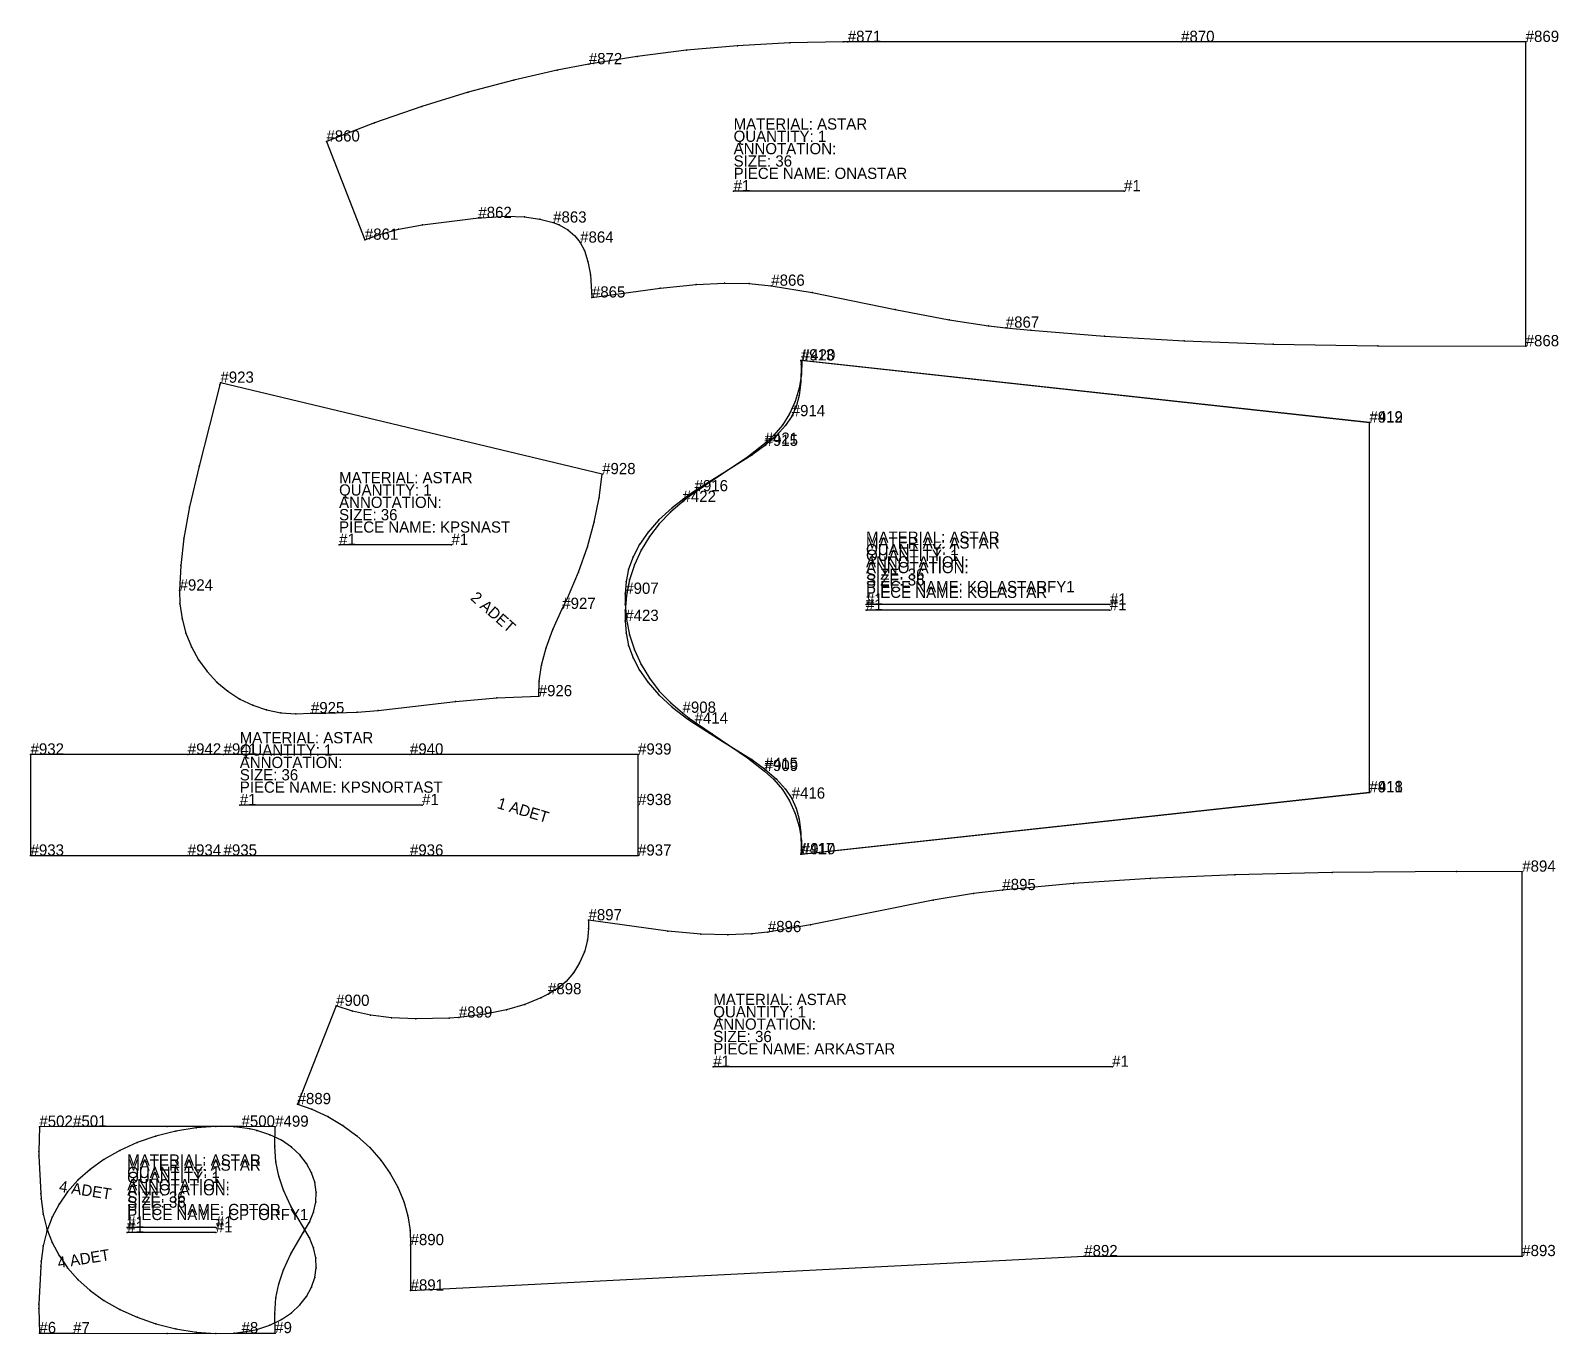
# Model space of a CAD drawing. Header units: millimetres. Extents: x 0 to 4267, y -1839 to 10.
# Drawn here: x 2906 to 4267, y -1427 to -266 of the extents above; entities that cross this region are included whole.
import ezdxf

# ---------------------------------------------------------------- set-up
doc = ezdxf.new("R2010")
doc.units = ezdxf.units.MM

# ---------------------------------------------------------------- blocks, each defined once
blk = doc.blocks.new('1')
at = {"layer": '1'}
blk.add_lwpolyline([(3124.311, -1242.843), (3094.307, -1242.732), (3027.948, -1242.562), (2944.314, -1242.74), (2914.314, -1242.843), (2913.65, -1264.805), (2913.88, -1268.661), (2915.576, -1302.295), (2915.829, -1306.992), (2917.61, -1320.747), (2920.878, -1333.738), (2925.599, -1346.024), (2931.773, -1357.636), (2939.431, -1368.617), (2948.634, -1378.972), (2959.414, -1388.642), (2971.791, -1397.546), (2985.788, -1405.593), (3001.269, -1412.607), (3018.063, -1418.431), (3035.786, -1422.869), (3053.804, -1425.742), (3071.387, -1426.967), (3087.641, -1426.569), (3101.818, -1424.736), (3107.914, -1423.38), (3119.427, -1419.621), (3129.757, -1414.617), (3138.748, -1408.545), (3146.293, -1401.582), (3152.298, -1393.93), (3156.722, -1385.779), (3159.563, -1377.267), (3160.813, -1368.528), (3160.471, -1359.632), (3158.503, -1350.651), (3154.853, -1341.65), (3149.429, -1332.673), (3138.347, -1313.492), (3131.731, -1299.337), (3127.534, -1286.819), (3124.989, -1274.196), (3123.878, -1260.103), (3124.311, -1242.843)], close=True, dxfattribs=at)
at = {"layer": '2'}
for p in [(2914.314, -1242.843), (2944.314, -1242.74), (3094.307, -1242.732), (3124.311, -1242.843), (3124.311, -1242.843), (2992.515, -1332.536), (3071.422, -1332.536)]:
    blk.add_point(p, dxfattribs=at)
at = {"layer": '3'}
for p in [(3027.948, -1242.562), (2913.65, -1264.805), (3123.878, -1260.103), (2913.88, -1268.661), (3124.989, -1274.196), (3127.534, -1286.819), (2915.576, -1302.295), (3131.731, -1299.337), (2915.829, -1306.992), (3138.347, -1313.492), (2917.61, -1320.747), (3149.429, -1332.673), (2920.878, -1333.738), (2925.599, -1346.024), (3154.853, -1341.65), (2931.773, -1357.636), (3158.503, -1350.651), (3160.471, -1359.632), (2939.431, -1368.617), (3160.813, -1368.528), (2948.634, -1378.972), (3156.722, -1385.779), (3159.563, -1377.267), (2959.414, -1388.642), (2971.791, -1397.546), (3152.298, -1393.93), (2985.788, -1405.593), (3001.269, -1412.607), (3129.757, -1414.617), (3138.748, -1408.545), (3146.293, -1401.582), (3018.063, -1418.431), (3035.786, -1422.869), (3053.804, -1425.742), (3071.387, -1426.967), (3087.641, -1426.569), (3101.818, -1424.736), (3107.914, -1423.38), (3119.427, -1419.621)]:
    blk.add_point(p, dxfattribs=at)
at = {"layer": '4'}
for p in [(2944.314, -1242.74, 10), (3094.307, -1242.732, 10)]:
    blk.add_point(p, dxfattribs=at)
at = {"layer": '7'}
blk.add_line((3071.422, -1332.536), (2992.515, -1332.536), dxfattribs=at)
at = {"layer": '1'}
for s, p in [('QUANTITY: 1', (2992.515, -1288.536)), ('MATERIAL: ASTAR', (2992.515, -1277.536)), ('ANNOTATION: ', (2992.515, -1299.536)), ('SIZE: 36', (2992.515, -1310.536)), ('PIECE NAME: CPTOR', (2992.515, -1321.536))]:
    blk.add_text(s, height=10, dxfattribs=at).set_placement(p)
at = {"layer": '2'}
for s, p in [('#502', (2914.314, -1242.843)), ('#501', (2944.314, -1242.74)), ('#500', (3094.307, -1242.732)), ('#499', (3124.311, -1242.843)), ('#499', (3124.311, -1242.843)), ('#1', (2992.515, -1332.536)), ('#1', (3071.422, -1332.536))]:
    blk.add_text(s, height=10, dxfattribs=at).set_placement(p)
at = {"layer": '8'}
blk.add_text('4 ADET', height=10, rotation=351.002495, dxfattribs=at).set_placement((2931.265, -1300.584))
blk = doc.blocks.new('2')
at = {"layer": '1'}
blk.add_lwpolyline([(2914.314, -1426.687), (2944.314, -1426.79), (3027.948, -1426.968), (3094.307, -1426.798), (3124.311, -1426.687), (3123.878, -1409.427), (3124.989, -1395.334), (3127.534, -1382.711), (3131.731, -1370.193), (3138.347, -1356.038), (3149.429, -1336.857), (3154.853, -1327.88), (3158.503, -1318.879), (3160.471, -1309.898), (3160.813, -1301.002), (3159.563, -1292.263), (3156.722, -1283.751), (3152.298, -1275.6), (3146.293, -1267.948), (3138.748, -1260.985), (3129.757, -1254.913), (3119.427, -1249.909), (3107.914, -1246.15), (3101.818, -1244.794), (3087.641, -1242.961), (3071.387, -1242.563), (3053.804, -1243.788), (3035.786, -1246.661), (3018.063, -1251.099), (3001.269, -1256.923), (2985.788, -1263.937), (2971.791, -1271.984), (2959.414, -1280.888), (2948.634, -1290.558), (2939.431, -1300.913), (2931.773, -1311.894), (2925.599, -1323.506), (2920.878, -1335.792), (2917.61, -1348.783), (2915.829, -1362.538), (2915.576, -1367.235), (2913.88, -1400.869), (2913.65, -1404.725), (2914.314, -1426.687)], close=True, dxfattribs=at)
at = {"layer": '2'}
for p in [(2992.515, -1336.994), (3071.422, -1336.994), (2914.314, -1426.687), (2914.314, -1426.687), (2944.314, -1426.79), (3094.307, -1426.798), (3124.311, -1426.687)]:
    blk.add_point(p, dxfattribs=at)
at = {"layer": '3'}
for p in [(3018.063, -1251.099), (3035.786, -1246.661), (3053.804, -1243.788), (3071.387, -1242.563), (3087.641, -1242.961), (3101.818, -1244.794), (3107.914, -1246.15), (3119.427, -1249.909), (2985.788, -1263.937), (3001.269, -1256.923), (3129.757, -1254.913), (3138.748, -1260.985), (2971.791, -1271.984), (3146.293, -1267.948), (3152.298, -1275.6), (2948.634, -1290.558), (2959.414, -1280.888), (3156.722, -1283.751), (3159.563, -1292.263), (2939.431, -1300.913), (3160.813, -1301.002), (2931.773, -1311.894), (3158.503, -1318.879), (3160.471, -1309.898), (2925.599, -1323.506), (3154.853, -1327.88), (2920.878, -1335.792), (3149.429, -1336.857), (2917.61, -1348.783), (3138.347, -1356.038), (2915.576, -1367.235), (2915.829, -1362.538), (3131.731, -1370.193), (3127.534, -1382.711), (2913.88, -1400.869), (3124.989, -1395.334), (2913.65, -1404.725), (3123.878, -1409.427), (3027.948, -1426.968)]:
    blk.add_point(p, dxfattribs=at)
at = {"layer": '4'}
for p in [(2944.314, -1426.79, 10), (3094.307, -1426.798, 10)]:
    blk.add_point(p, dxfattribs=at)
at = {"layer": '7'}
blk.add_line((3071.422, -1336.994), (2992.515, -1336.994), dxfattribs=at)
at = {"layer": '1'}
for s, p in [('MATERIAL: ASTAR', (2992.515, -1281.994)), ('QUANTITY: 1', (2992.515, -1292.994)), ('ANNOTATION: ', (2992.515, -1303.994)), ('SIZE: 36', (2992.515, -1314.994)), ('PIECE NAME: CPTORFY1', (2992.515, -1325.994))]:
    blk.add_text(s, height=10, dxfattribs=at).set_placement(p)
at = {"layer": '2'}
for s, p in [('#1', (2992.515, -1336.994)), ('#1', (3071.422, -1336.994)), ('#6', (2914.314, -1426.687)), ('#6', (2914.314, -1426.687)), ('#7', (2944.314, -1426.79)), ('#8', (3094.307, -1426.798)), ('#9', (3124.311, -1426.687))]:
    blk.add_text(s, height=10, dxfattribs=at).set_placement(p)
at = {"layer": '8'}
blk.add_text('4 ADET', height=10, rotation=8.997505, dxfattribs=at).set_placement((2931.265, -1368.946))
blk = doc.blocks.new('21')
at = {"layer": '1'}
blk.add_lwpolyline([(3169.923, -365.253), (3204.121, -452.735), (3217.061, -447.925), (3234.135, -443.274), (3255.322, -439.362), (3305.234, -433.369), (3307.643, -433.156), (3329.971, -431.879), (3346.222, -432.369), (3359.836, -434.264), (3371.813, -437.467), (3377.068, -439.576), (3384.923, -444.038), (3391.195, -449.346), (3395.891, -455.329), (3399.614, -462.439), (3402.829, -471.997), (3405.012, -484.095), (3406.363, -504.202), (3467.11, -495.901), (3499.253, -492.512), (3524.4, -491.315), (3546.26, -491.781), (3566.091, -493.735), (3602.61, -499.827), (3676.521, -514.825), (3724.588, -524.043), (3759.476, -529.286), (3774.921, -531.077), (3797.342, -533.288), (3862.666, -538.609), (3933.65, -542.717), (4012.893, -545.606), (4106.243, -547.255), (4237.896, -547.585), (4237.896, -276.545), (3931.047, -276.545), (3634.198, -276.545), (3630.179, -276.55), (3582.5, -277.473), (3535.994, -279.956), (3490.69, -283.958), (3446.567, -289.442), (3403.595, -296.38), (3375.484, -301.789), (3336.873, -310.528), (3296.188, -321.367), (3254.807, -334.065), (3212.735, -348.673), (3169.923, -365.253)], close=True, dxfattribs=at)
at = {"layer": '2'}
for p in [(3634.198, -276.545), (3931.047, -276.545), (4237.896, -276.545), (3403.595, -296.38), (3169.923, -365.253), (3169.923, -365.253), (3532.533, -409.568), (3880.215, -409.568), (3305.234, -433.369), (3371.813, -437.467), (3204.121, -452.735), (3395.891, -455.329), (3566.091, -493.735), (3406.363, -504.202), (3774.921, -531.077), (4237.896, -547.585)]:
    blk.add_point(p, dxfattribs=at)
at = {"layer": '3'}
for p in [(3490.69, -283.958), (3535.994, -279.956), (3582.5, -277.473), (3630.179, -276.55), (3446.567, -289.442), (3336.873, -310.528), (3375.484, -301.789), (3296.188, -321.367), (3254.807, -334.065), (3212.735, -348.673), (3307.643, -433.156), (3329.971, -431.879), (3346.222, -432.369), (3359.836, -434.264), (3217.061, -447.925), (3234.135, -443.274), (3255.322, -439.362), (3377.068, -439.576), (3384.923, -444.038), (3391.195, -449.346), (3399.614, -462.439), (3402.829, -471.997), (3405.012, -484.095), (3467.11, -495.901), (3499.253, -492.512), (3524.4, -491.315), (3546.26, -491.781), (3602.61, -499.827), (3676.521, -514.825), (3724.588, -524.043), (3759.476, -529.286), (3797.342, -533.288), (3862.666, -538.609), (3933.65, -542.717), (4012.893, -545.606), (4106.243, -547.255)]:
    blk.add_point(p, dxfattribs=at)
at = {"layer": '4'}
for p in [(3634.198, -276.545, 10), (3931.047, -276.545, 10), (3403.595, -296.38, 10), (3305.234, -433.369, 10), (3371.813, -437.467, 10), (3395.891, -455.329, 10), (3566.091, -493.735, 10), (3774.921, -531.077, 10)]:
    blk.add_point(p, dxfattribs=at)
at = {"layer": '7'}
blk.add_line((3880.215, -409.568), (3532.533, -409.568), dxfattribs=at)
at = {"layer": '1'}
for s, p in [('MATERIAL: ASTAR', (3532.533, -354.568)), ('ANNOTATION: ', (3532.533, -376.568)), ('QUANTITY: 1', (3532.533, -365.568)), ('SIZE: 36', (3532.533, -387.568)), ('PIECE NAME: ONASTAR', (3532.533, -398.568))]:
    blk.add_text(s, height=10, dxfattribs=at).set_placement(p)
at = {"layer": '2'}
for s, p in [('#871', (3634.198, -276.545)), ('#870', (3931.047, -276.545)), ('#869', (4237.896, -276.545)), ('#872', (3403.595, -296.38)), ('#860', (3169.923, -365.253)), ('#860', (3169.923, -365.253)), ('#1', (3532.533, -409.568)), ('#1', (3880.215, -409.568)), ('#862', (3305.234, -433.369)), ('#863', (3371.813, -437.467)), ('#861', (3204.121, -452.735)), ('#864', (3395.891, -455.329)), ('#866', (3566.091, -493.735)), ('#865', (3406.363, -504.202)), ('#867', (3774.921, -531.077)), ('#868', (4237.896, -547.585))]:
    blk.add_text(s, height=10, dxfattribs=at).set_placement(p)
blk = doc.blocks.new('23')
at = {"layer": '1'}
blk.add_lwpolyline([(3144.265, -1222.734), (3156.849, -1227.135), (3171.028, -1233.683), (3184.534, -1241.679), (3197.088, -1250.957), (3208.427, -1261.301), (3218.373, -1272.506), (3226.791, -1284.351), (3233.615, -1296.663), (3238.827, -1309.298), (3242.429, -1322.161), (3244.434, -1335.192), (3244.845, -1348.327), (3244.845, -1388.75), (3844.76, -1358.162), (4234.845, -1358.092), (4234.845, -1015.644), (4176.27, -1015.578), (4065.668, -1016.376), (3978.994, -1018.451), (3903.539, -1021.761), (3835.188, -1026.291), (3771.851, -1032.037), (3746.226, -1035.212), (3710.099, -1041.138), (3601.001, -1063.117), (3563.03, -1069.497), (3548.601, -1071.09), (3527.295, -1071.993), (3503.226, -1071.304), (3474.05, -1068.674), (3403.304, -1058.972), (3403.438, -1066.138), (3402.297, -1076.794), (3399.586, -1087.173), (3395.405, -1096.925), (3389.905, -1105.759), (3383.268, -1113.443), (3375.675, -1119.824), (3367.269, -1124.825), (3360.958, -1128.008), (3346.581, -1133.897), (3330.233, -1138.78), (3311.221, -1142.672), (3287.854, -1145.634), (3279.255, -1146.048), (3249.628, -1146.7), (3227.748, -1145.757), (3209.304, -1143.474), (3193.074, -1139.936), (3178.492, -1135.181), (3144.265, -1222.734)], close=True, dxfattribs=at)
at = {"layer": '2'}
for p in [(4234.845, -1015.644), (3771.851, -1032.037), (3403.304, -1058.972), (3563.03, -1069.497), (3367.269, -1124.825), (3178.492, -1135.181), (3287.854, -1145.634), (3514.426, -1189.431), (3869.636, -1189.431), (3144.265, -1222.734), (3144.265, -1222.734), (3244.845, -1348.327), (3844.76, -1358.162), (4234.845, -1358.092), (3244.845, -1388.75)]:
    blk.add_point(p, dxfattribs=at)
at = {"layer": '3'}
for p in [(3978.994, -1018.451), (4065.668, -1016.376), (4176.27, -1015.578), (3835.188, -1026.291), (3903.539, -1021.761), (3710.099, -1041.138), (3746.226, -1035.212), (3403.438, -1066.138), (3474.05, -1068.674), (3503.226, -1071.304), (3527.295, -1071.993), (3548.601, -1071.09), (3601.001, -1063.117), (3399.586, -1087.173), (3402.297, -1076.794), (3395.405, -1096.925), (3383.268, -1113.443), (3389.905, -1105.759), (3360.958, -1128.008), (3375.675, -1119.824), (3193.074, -1139.936), (3311.221, -1142.672), (3330.233, -1138.78), (3346.581, -1133.897), (3209.304, -1143.474), (3227.748, -1145.757), (3249.628, -1146.7), (3279.255, -1146.048), (3156.849, -1227.135), (3171.028, -1233.683), (3184.534, -1241.679), (3197.088, -1250.957), (3208.427, -1261.301), (3218.373, -1272.506), (3226.791, -1284.351), (3233.615, -1296.663), (3238.827, -1309.298), (3242.429, -1322.161), (3244.434, -1335.192)]:
    blk.add_point(p, dxfattribs=at)
at = {"layer": '4'}
for p in [(3771.851, -1032.037, 10), (3563.03, -1069.497, 10), (3367.269, -1124.825, 10), (3287.854, -1145.634, 10), (3244.845, -1348.327, 10), (3844.76, -1358.162, 10)]:
    blk.add_point(p, dxfattribs=at)
at = {"layer": '7'}
blk.add_line((3869.636, -1189.431), (3514.426, -1189.431), dxfattribs=at)
at = {"layer": '1'}
for s, p in [('MATERIAL: ASTAR', (3514.426, -1134.431)), ('QUANTITY: 1', (3514.426, -1145.431)), ('ANNOTATION: ', (3514.426, -1156.431)), ('SIZE: 36', (3514.426, -1167.431)), ('PIECE NAME: ARKASTAR', (3514.426, -1178.431))]:
    blk.add_text(s, height=10, dxfattribs=at).set_placement(p)
at = {"layer": '2'}
for s, p in [('#894', (4234.845, -1015.644)), ('#895', (3771.851, -1032.037)), ('#897', (3403.304, -1058.972)), ('#896', (3563.03, -1069.497)), ('#898', (3367.269, -1124.825)), ('#900', (3178.492, -1135.181)), ('#899', (3287.854, -1145.634)), ('#1', (3514.426, -1189.431)), ('#1', (3869.636, -1189.431)), ('#889', (3144.265, -1222.734)), ('#889', (3144.265, -1222.734)), ('#890', (3244.845, -1348.327)), ('#892', (3844.76, -1358.162)), ('#893', (4234.845, -1358.092)), ('#891', (3244.845, -1388.75))]:
    blk.add_text(s, height=10, dxfattribs=at).set_placement(p)
blk = doc.blocks.new('24')
at = {"layer": '1'}
blk.add_lwpolyline([(3436.029, -768.144), (3435.94, -777.215), (3437.139, -790.946), (3439.949, -804.639), (3444.347, -818.09), (3450.275, -831.067), (3457.644, -843.363), (3466.336, -854.764), (3476.186, -865.062), (3487.032, -874.107), (3493.086, -878.859), (3513.286, -892.996), (3544.911, -914.144), (3560.136, -925.964), (3568.463, -933.567), (3575.911, -942.524), (3582.21, -952.621), (3587.215, -963.687), (3590.791, -975.486), (3592.84, -987.758), (3593.3, -1000.18), (4098.757, -945.028), (4098.757, -615.695), (3592.429, -560.262), (3592.594, -563.998), (3592.478, -579.657), (3590.96, -591.565), (3588.201, -601.437), (3584.247, -609.896), (3578.619, -618.346), (3570.762, -627.123), (3560.127, -636.359), (3548.628, -644.642), (3522.423, -661.145), (3497.77, -676.77), (3491.773, -680.778), (3477.833, -691.394), (3466.032, -702.298), (3456.353, -713.317), (3448.722, -724.322), (3442.989, -735.283), (3439.027, -746.202), (3436.726, -757.135), (3436.029, -768.144)], close=True, dxfattribs=at)
at = {"layer": '2'}
for p in [(3592.429, -560.262), (3584.247, -609.896), (4098.757, -615.695), (3560.127, -636.359), (3497.77, -676.77), (3436.029, -768.144), (3436.029, -768.144), (3650.432, -782.77), (3867.586, -782.77), (3487.032, -874.107), (3560.136, -925.964), (4098.757, -945.028), (3593.3, -1000.18)]:
    blk.add_point(p, dxfattribs=at)
at = {"layer": '3'}
for p in [(3592.594, -563.998), (3592.478, -579.657), (3590.96, -591.565), (3588.201, -601.437), (3578.619, -618.346), (3570.762, -627.123), (3548.628, -644.642), (3522.423, -661.145), (3477.833, -691.394), (3491.773, -680.778), (3466.032, -702.298), (3456.353, -713.317), (3448.722, -724.322), (3439.027, -746.202), (3442.989, -735.283), (3436.726, -757.135), (3435.94, -777.215), (3437.139, -790.946), (3439.949, -804.639), (3444.347, -818.09), (3450.275, -831.067), (3457.644, -843.363), (3466.336, -854.764), (3476.186, -865.062), (3493.086, -878.859), (3513.286, -892.996), (3544.911, -914.144), (3568.463, -933.567), (3575.911, -942.524), (3582.21, -952.621), (3587.215, -963.687), (3590.791, -975.486), (3592.84, -987.758)]:
    blk.add_point(p, dxfattribs=at)
at = {"layer": '4'}
for p in [(3584.247, -609.896, 10), (3560.127, -636.359, 10), (3497.77, -676.77, 10), (3436.029, -768.144, 10), (3487.032, -874.107, 10), (3560.136, -925.964, 10)]:
    blk.add_point(p, dxfattribs=at)
at = {"layer": '7'}
blk.add_line((3867.586, -782.77), (3650.432, -782.77), dxfattribs=at)
at = {"layer": '1'}
for s, p in [('MATERIAL: ASTAR', (3650.432, -727.77)), ('QUANTITY: 1', (3650.432, -738.77)), ('ANNOTATION: ', (3650.432, -749.77)), ('SIZE: 36', (3650.432, -760.77)), ('PIECE NAME: KOLASTAR', (3650.432, -771.77))]:
    blk.add_text(s, height=10, dxfattribs=at).set_placement(p)
at = {"layer": '2'}
for s, p in [('#913', (3592.429, -560.262)), ('#914', (3584.247, -609.896)), ('#912', (4098.757, -615.695)), ('#915', (3560.127, -636.359)), ('#916', (3497.77, -676.77)), ('#907', (3436.029, -768.144)), ('#907', (3436.029, -768.144)), ('#1', (3650.432, -782.77)), ('#1', (3867.586, -782.77)), ('#908', (3487.032, -874.107)), ('#909', (3560.136, -925.964)), ('#911', (4098.757, -945.028)), ('#910', (3593.3, -1000.18))]:
    blk.add_text(s, height=10, dxfattribs=at).set_placement(p)
blk = doc.blocks.new('25')
at = {"layer": '1'}
blk.add_lwpolyline([(3497.77, -883.672), (3522.423, -899.297), (3548.628, -915.8), (3560.127, -924.083), (3570.762, -933.319), (3578.619, -942.096), (3584.247, -950.546), (3588.201, -959.005), (3590.96, -968.877), (3592.478, -980.785), (3592.594, -996.444), (3592.429, -1000.18), (4098.757, -944.747), (4098.757, -615.414), (3593.3, -560.262), (3592.84, -572.684), (3590.791, -584.956), (3587.215, -596.755), (3582.21, -607.821), (3575.911, -617.918), (3568.463, -626.875), (3560.136, -634.478), (3544.911, -646.298), (3513.286, -667.446), (3493.086, -681.583), (3487.032, -686.335), (3476.186, -695.38), (3466.336, -705.678), (3457.644, -717.079), (3450.275, -729.375), (3444.347, -742.352), (3439.949, -755.803), (3437.139, -769.496), (3435.94, -783.227), (3436.029, -792.298), (3436.726, -803.307), (3439.027, -814.24), (3442.989, -825.159), (3448.722, -836.12), (3456.353, -847.125), (3466.032, -858.144), (3477.833, -869.048), (3491.773, -879.664), (3497.77, -883.672)], close=True, dxfattribs=at)
at = {"layer": '2'}
for p in [(3593.3, -560.262), (4098.757, -615.414), (3560.136, -634.478), (3487.032, -686.335), (3650.432, -777.672), (3867.586, -777.672), (3436.029, -792.298), (3497.77, -883.672), (3497.77, -883.672), (3560.127, -924.083), (3584.247, -950.546), (4098.757, -944.747), (3592.429, -1000.18)]:
    blk.add_point(p, dxfattribs=at)
at = {"layer": '3'}
for p in [(3590.791, -584.956), (3592.84, -572.684), (3587.215, -596.755), (3582.21, -607.821), (3575.911, -617.918), (3568.463, -626.875), (3544.911, -646.298), (3513.286, -667.446), (3493.086, -681.583), (3466.336, -705.678), (3476.186, -695.38), (3457.644, -717.079), (3450.275, -729.375), (3444.347, -742.352), (3439.949, -755.803), (3437.139, -769.496), (3435.94, -783.227), (3436.726, -803.307), (3439.027, -814.24), (3442.989, -825.159), (3448.722, -836.12), (3456.353, -847.125), (3466.032, -858.144), (3477.833, -869.048), (3491.773, -879.664), (3522.423, -899.297), (3548.628, -915.8), (3570.762, -933.319), (3578.619, -942.096), (3588.201, -959.005), (3590.96, -968.877), (3592.478, -980.785), (3592.594, -996.444)]:
    blk.add_point(p, dxfattribs=at)
at = {"layer": '4'}
for p in [(3560.136, -634.478, 10), (3487.032, -686.335, 10), (3436.029, -792.298, 10), (3497.77, -883.672, 10), (3560.127, -924.083, 10), (3584.247, -950.546, 10)]:
    blk.add_point(p, dxfattribs=at)
at = {"layer": '7'}
blk.add_line((3867.586, -777.672), (3650.432, -777.672), dxfattribs=at)
at = {"layer": '1'}
for s, p in [('MATERIAL: ASTAR', (3650.432, -722.672)), ('ANNOTATION: ', (3650.432, -744.672)), ('QUANTITY: 1', (3650.432, -733.672)), ('SIZE: 36', (3650.432, -755.672)), ('PIECE NAME: KOLASTARFY1', (3650.432, -766.672))]:
    blk.add_text(s, height=10, dxfattribs=at).set_placement(p)
at = {"layer": '2'}
for s, p in [('#420', (3593.3, -560.262)), ('#419', (4098.757, -615.414)), ('#421', (3560.136, -634.478)), ('#422', (3487.032, -686.335)), ('#1', (3650.432, -777.672)), ('#1', (3867.586, -777.672)), ('#423', (3436.029, -792.298)), ('#414', (3497.77, -883.672)), ('#414', (3497.77, -883.672)), ('#415', (3560.127, -924.083)), ('#418', (4098.757, -944.747)), ('#416', (3584.247, -950.546)), ('#417', (3592.429, -1000.18))]:
    blk.add_text(s, height=10, dxfattribs=at).set_placement(p)
blk = doc.blocks.new('26')
at = {"layer": '1'}
blk.add_lwpolyline([(3075.518, -580.115), (3075.081, -581.975), (3056.469, -654.569), (3048.085, -690.576), (3043.063, -718.484), (3040.199, -742.888), (3039.121, -765.216), (3039.501, -776.991), (3041.398, -790.348), (3044.824, -803.209), (3049.711, -815.403), (3055.996, -826.819), (3063.572, -837.294), (3072.333, -846.701), (3082.164, -854.925), (3092.913, -861.847), (3104.445, -867.378), (3116.648, -871.463), (3129.387, -874.037), (3142.586, -875.064), (3156.118, -874.497), (3169.061, -874.574), (3197.347, -873.468), (3216.054, -871.969), (3284.885, -864.16), (3321.783, -860.709), (3358.967, -859.35), (3359.422, -845.955), (3361.536, -831.604), (3365.474, -816.329), (3371.469, -799.849), (3379.942, -781.59), (3384.619, -771.863), (3394.418, -748.921), (3402.349, -726.373), (3408.454, -704.299), (3412.8, -682.699), (3415.451, -661.566), (3075.518, -580.115)], close=True, dxfattribs=at)
at = {"layer": '2'}
for p in [(3075.518, -580.115), (3075.518, -580.115), (3415.451, -661.566), (3181.185, -724.623), (3281.262, -724.623), (3039.121, -765.216), (3379.942, -781.59), (3358.967, -859.35), (3156.118, -874.497)]:
    blk.add_point(p, dxfattribs=at)
at = {"layer": '3'}
for p in [(3075.081, -581.975), (3056.469, -654.569), (3048.085, -690.576), (3412.8, -682.699), (3408.454, -704.299), (3043.063, -718.484), (3402.349, -726.373), (3040.199, -742.888), (3394.418, -748.921), (3384.619, -771.863), (3039.501, -776.991), (3041.398, -790.348), (3371.469, -799.849), (3044.824, -803.209), (3049.711, -815.403), (3365.474, -816.329), (3055.996, -826.819), (3063.572, -837.294), (3361.536, -831.604), (3072.333, -846.701), (3082.164, -854.925), (3359.422, -845.955), (3092.913, -861.847), (3104.445, -867.378), (3284.885, -864.16), (3321.783, -860.709), (3116.648, -871.463), (3129.387, -874.037), (3142.586, -875.064), (3169.061, -874.574), (3197.347, -873.468), (3216.054, -871.969)]:
    blk.add_point(p, dxfattribs=at)
at = {"layer": '4'}
for p in [(3039.121, -765.216, 10), (3379.942, -781.59, 10), (3156.118, -874.497, 10)]:
    blk.add_point(p, dxfattribs=at)
at = {"layer": '7'}
blk.add_line((3281.262, -724.623), (3181.185, -724.623), dxfattribs=at)
at = {"layer": '1'}
for s, p in [('MATERIAL: ASTAR', (3181.185, -669.623)), ('QUANTITY: 1', (3181.185, -680.623)), ('ANNOTATION: ', (3181.185, -691.623)), ('SIZE: 36', (3181.185, -702.623)), ('PIECE NAME: KPSNAST', (3181.185, -713.623))]:
    blk.add_text(s, height=10, dxfattribs=at).set_placement(p)
at = {"layer": '2'}
for s, p in [('#923', (3075.518, -580.115)), ('#923', (3075.518, -580.115)), ('#928', (3415.451, -661.566)), ('#1', (3181.185, -724.623)), ('#1', (3281.262, -724.623)), ('#924', (3039.121, -765.216)), ('#927', (3379.942, -781.59)), ('#926', (3358.967, -859.35)), ('#925', (3156.118, -874.497))]:
    blk.add_text(s, height=10, dxfattribs=at).set_placement(p)
at = {"layer": '8'}
blk.add_text('2 ADET', height=10, rotation=318.81422, dxfattribs=at).set_placement((3297.466, -772.764))
blk = doc.blocks.new('27')
at = {"layer": '1'}
blk.add_lwpolyline([(2906.425, -911.316), (2906.425, -1001.316), (3046.425, -1001.316), (3078.324, -1001.316), (3244.324, -1001.316), (3447.425, -1001.316), (3447.425, -956.316), (3447.425, -911.316), (3244.324, -911.316), (3078.324, -911.316), (3046.425, -911.316), (2906.425, -911.316)], close=True, dxfattribs=at)
at = {"layer": '2'}
for p in [(2906.425, -911.316), (2906.425, -911.316), (3046.425, -911.316), (3078.324, -911.316), (3244.324, -911.316), (3447.425, -911.316), (3092.759, -956.316), (3255.091, -956.316), (3447.425, -956.316), (2906.425, -1001.316), (3046.425, -1001.316), (3078.324, -1001.316), (3244.324, -1001.316), (3447.425, -1001.316)]:
    blk.add_point(p, dxfattribs=at)
at = {"layer": '4'}
for p in [(3046.425, -911.316, 10), (3078.324, -911.316, 10), (3244.324, -911.316, 10), (3447.425, -956.316, 10), (3046.425, -1001.316, 10), (3078.324, -1001.316, 10), (3244.324, -1001.316, 10)]:
    blk.add_point(p, dxfattribs=at)
at = {"layer": '7'}
blk.add_line((3255.091, -956.316), (3092.759, -956.316), dxfattribs=at)
at = {"layer": '1'}
for s, p in [('MATERIAL: ASTAR', (3092.759, -901.316)), ('QUANTITY: 1', (3092.759, -912.316)), ('ANNOTATION: ', (3092.759, -923.316)), ('SIZE: 36', (3092.759, -934.316)), ('PIECE NAME: KPSNORTAST', (3092.759, -945.316))]:
    blk.add_text(s, height=10, dxfattribs=at).set_placement(p)
at = {"layer": '2'}
for s, p in [('#932', (2906.425, -911.316)), ('#932', (2906.425, -911.316)), ('#942', (3046.425, -911.316)), ('#941', (3078.324, -911.316)), ('#940', (3244.324, -911.316)), ('#939', (3447.425, -911.316)), ('#1', (3092.759, -956.316)), ('#1', (3255.091, -956.316)), ('#938', (3447.425, -956.316)), ('#933', (2906.425, -1001.316)), ('#934', (3046.425, -1001.316)), ('#935', (3078.324, -1001.316)), ('#936', (3244.324, -1001.316)), ('#937', (3447.425, -1001.316))]:
    blk.add_text(s, height=10, dxfattribs=at).set_placement(p)
at = {"layer": '8'}
blk.add_text('1 ADET', height=10, rotation=343.30038, dxfattribs=at).set_placement((3321.257, -958.904))

msp = doc.modelspace()

# ---------------------------------------------------------------- block references
at = {"layer": '1'}
for name in ['21', '24', '25', '26', '27', '23', '1', '2']:
    msp.add_blockref(name, (0, 0), dxfattribs=at)

doc.saveas('drawing.dxf')
